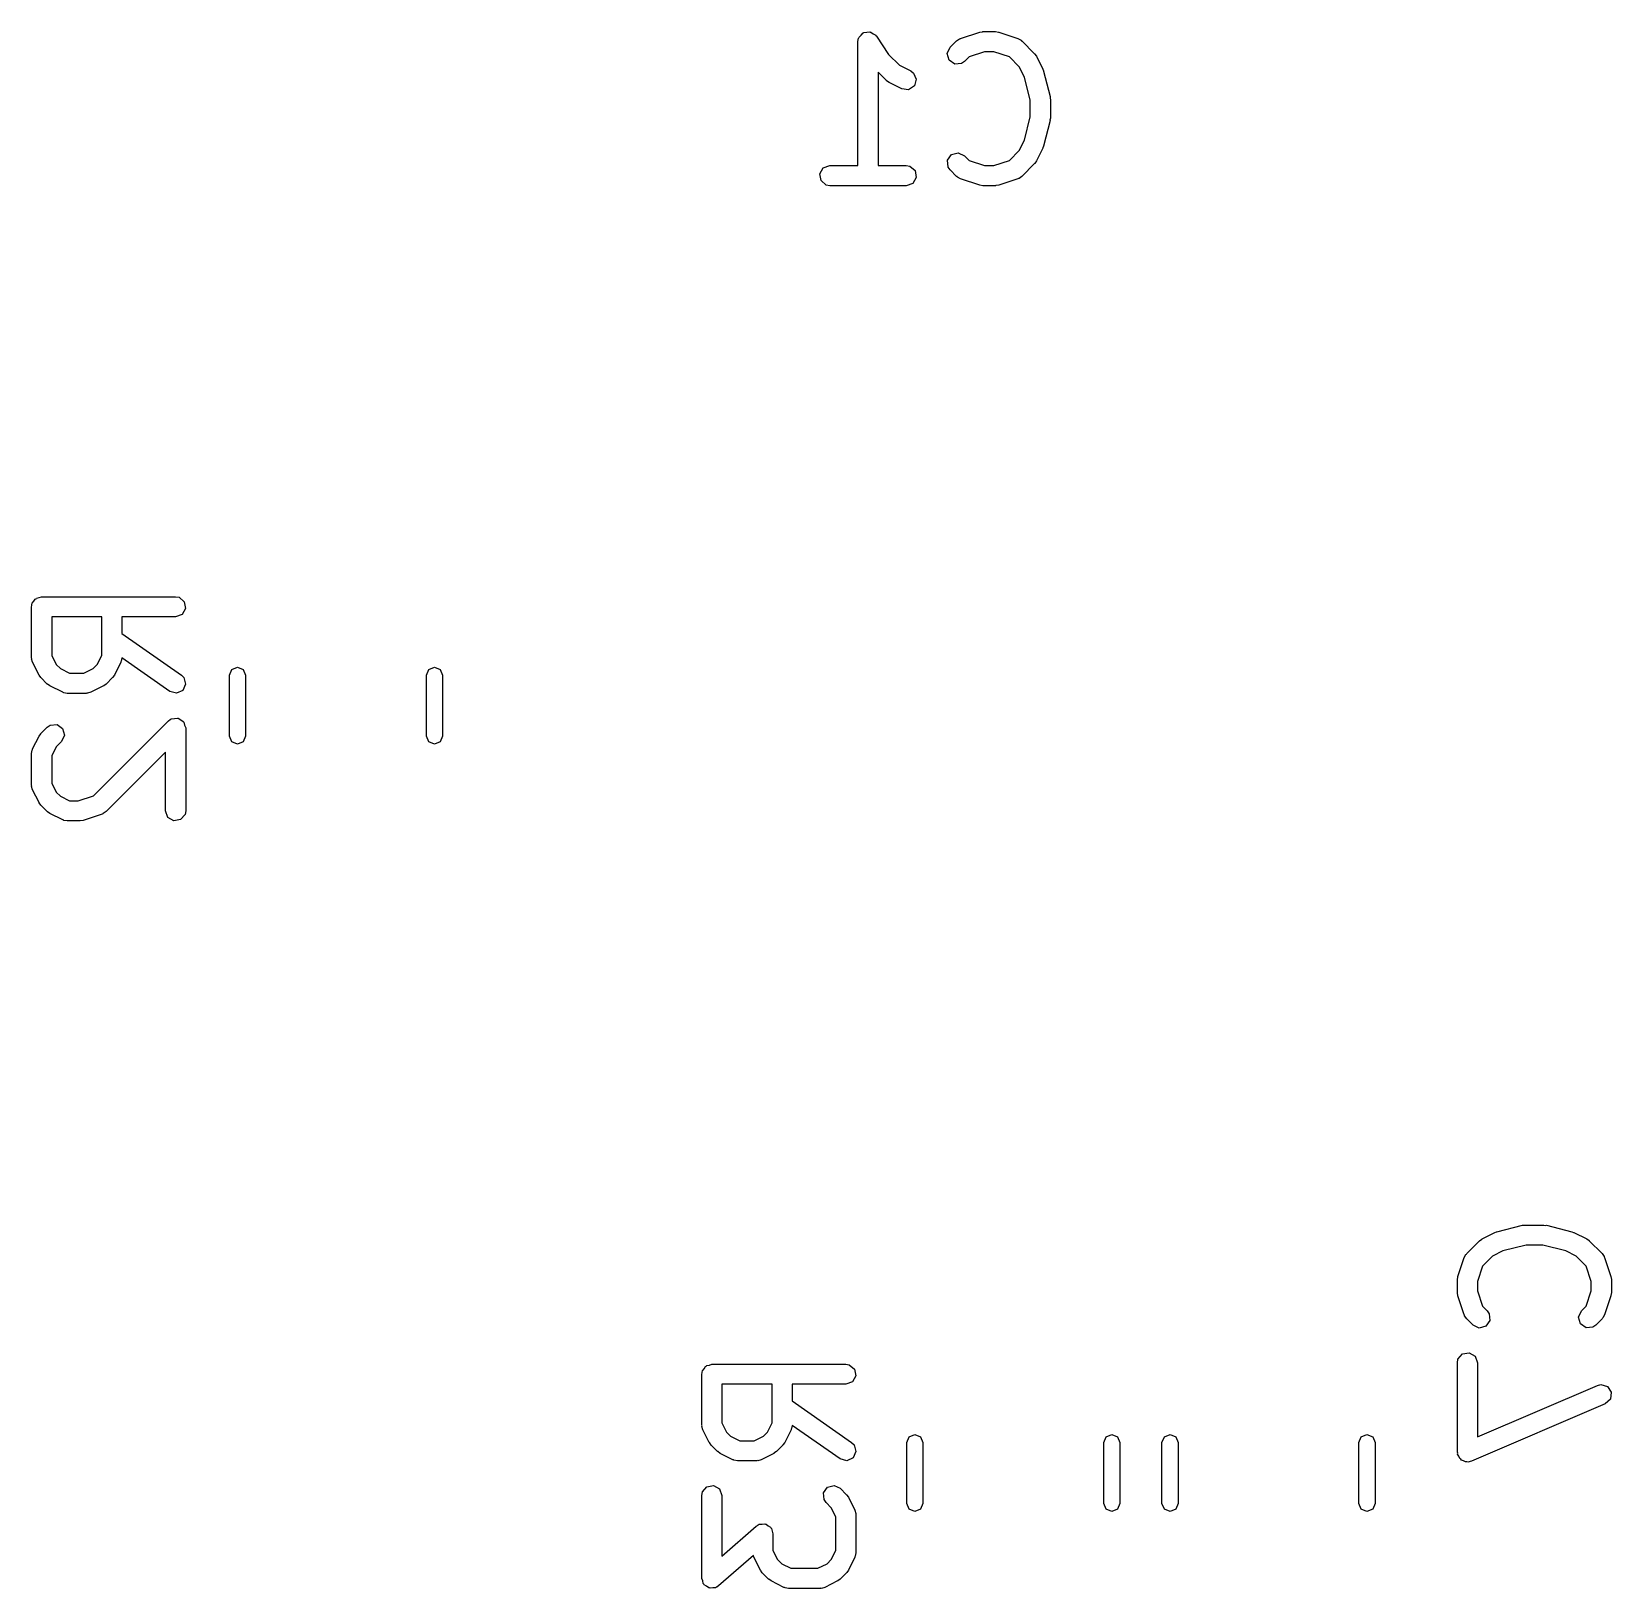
# Model space of a CAD drawing. Extents: x 0.08 to 1.3, y 0.29 to 2.11.
# Drawn here: x 0.8325 to 1.2968, y 0.2871 to 0.7446 of the extents above; entities that cross this region are included whole.
import ezdxf

# ---------------------------------------------------------------- set-up
doc = ezdxf.new("R2010")
doc.units = 0
doc.header["$MEASUREMENT"] = 0
doc.layers.add('BLACK', color=7, linetype='CONTINUOUS')

msp = doc.modelspace()

# ---------------------------------------------------------------- linework, layer by layer
at = {"layer": 'BLACK', "linetype": 'CONTINUOUS'}
for p, q in [((1.07565, 0.742739), (1.07567, 0.742908)), ((1.07567, 0.742908), (1.07629, 0.7435)), ((1.07629, 0.7435), (1.07684, 0.744156)), ((1.07684, 0.744156), (1.07701, 0.744186)), ((1.07701, 0.744186), (1.07713, 0.744303)), ((1.07713, 0.744303), (1.07798, 0.744358)), ((1.07798, 0.744358), (1.07883, 0.744507)), ((1.07883, 0.744507), (1.07897, 0.744422)), ((1.07897, 0.744422), (1.07914, 0.744433)), ((1.07914, 0.744433), (1.07983, 0.743926)), ((1.07983, 0.743926), (1.08058, 0.743497)), ((1.08058, 0.743497), (1.08063, 0.743338)), ((1.08063, 0.743338), (1.08077, 0.743237)), ((1.08077, 0.743237), (1.08436, 0.737856)), ((1.1055, 0.742526), (1.11113, 0.7444)), ((1.11113, 0.7444), (1.112, 0.74453)), ((1.112, 0.74453), (1.11206, 0.744552)), ((1.11206, 0.744552), (1.11581, 0.744552)), ((1.11581, 0.744552), (1.11668, 0.744399)), ((1.11668, 0.744399), (1.11674, 0.7444)), ((1.11674, 0.7444), (1.12237, 0.742526)), ((1.07536, 0.741599), (1.07554, 0.742609)), ((1.07536, 0.705182), (1.07536, 0.741599)), ((1.07554, 0.742609), (1.07565, 0.742739)), ((1.10162, 0.738107), (1.10247, 0.739937)), ((1.10247, 0.739937), (1.10435, 0.741812)), ((1.10435, 0.741812), (1.10519, 0.742401)), ((1.10519, 0.742401), (1.10536, 0.742416)), ((1.10536, 0.742416), (1.1055, 0.742526)), ((1.11254, 0.738646), (1.10803, 0.737144)), ((1.11533, 0.738646), (1.11254, 0.738646)), ((1.11984, 0.737144), (1.11533, 0.738646)), ((1.12237, 0.742526), (1.12327, 0.742037)), ((1.12327, 0.742037), (1.12336, 0.741887)), ((1.12336, 0.741887), (1.12352, 0.741812)), ((1.12352, 0.741812), (1.12727, 0.738063)), ((1.08436, 0.737856), (1.08756, 0.734652)), ((1.08756, 0.734652), (1.09088, 0.732992)), ((1.10214, 0.736156), (1.10162, 0.738107)), ((1.1038, 0.734997), (1.10214, 0.736156)), ((1.10581, 0.735174), (1.1038, 0.734997)), ((1.10665, 0.735762), (1.10581, 0.735174)), ((1.10803, 0.737144), (1.10665, 0.735762)), ((1.12276, 0.734226), (1.11984, 0.737144)), ((1.12427, 0.731195), (1.12276, 0.734226)), ((1.12727, 0.738063), (1.12778, 0.73734)), ((1.12778, 0.73734), (1.12783, 0.737295)), ((1.12783, 0.737295), (1.1297, 0.733546)), ((1.1297, 0.733546), (1.12985, 0.733057)), ((1.08373, 0.730137), (1.08127, 0.732596)), ((1.08127, 0.732596), (1.08127, 0.705182)), ((1.08378, 0.73011), (1.08373, 0.730137)), ((1.08449, 0.729584), (1.08378, 0.73011)), ((1.08824, 0.72771), (1.08449, 0.729584)), ((1.09088, 0.732992), (1.09171, 0.732381)), ((1.09171, 0.732381), (1.09251, 0.730527)), ((1.09251, 0.730527), (1.09194, 0.728591)), ((1.12598, 0.724363), (1.12427, 0.731195)), ((1.12985, 0.733057), (1.12992, 0.732941)), ((1.12992, 0.732941), (1.1318, 0.725442)), ((1.09025, 0.727479), (1.08824, 0.72771)), ((1.09194, 0.728591), (1.09025, 0.727479)), ((1.12598, 0.719466), (1.12598, 0.724363)), ((1.1318, 0.725442), (1.13184, 0.724854)), ((1.13184, 0.724854), (1.13189, 0.724726)), ((1.13189, 0.724726), (1.13189, 0.719102)), ((1.12427, 0.712633), (1.12598, 0.719466)), ((1.1318, 0.718386), (1.12992, 0.710887)), ((1.13189, 0.719102), (1.13178, 0.718522)), ((1.13178, 0.718522), (1.1318, 0.718386)), ((1.12276, 0.709602), (1.12427, 0.712633)), ((1.1297, 0.710282), (1.12783, 0.706533)), ((1.12972, 0.710421), (1.1297, 0.710282)), ((1.12992, 0.710887), (1.12972, 0.710421)), ((1.10171, 0.706743), (1.10287, 0.708397)), ((1.10189, 0.704731), (1.10171, 0.706743)), ((1.10287, 0.708397), (1.10482, 0.70892)), ((1.10482, 0.70892), (1.10665, 0.708067)), ((1.10665, 0.708067), (1.10803, 0.706685)), ((1.10803, 0.706685), (1.11254, 0.705182)), ((1.11533, 0.705182), (1.11984, 0.706685)), ((1.11984, 0.706685), (1.12276, 0.709602)), ((1.12727, 0.705765), (1.12352, 0.702016)), ((1.1273, 0.705824), (1.12727, 0.705765)), ((1.12783, 0.706533), (1.1273, 0.705824)), ((1.06416, 0.702742), (1.06517, 0.704491)), ((1.06451, 0.700753), (1.06416, 0.702742)), ((1.06517, 0.704491), (1.06707, 0.705182)), ((1.06707, 0.705182), (1.07536, 0.705182)), ((1.08127, 0.705182), (1.08956, 0.705182)), ((1.08956, 0.705182), (1.09057, 0.705004)), ((1.09057, 0.705004), (1.09212, 0.703705)), ((1.09247, 0.701716), (1.09146, 0.699967)), ((1.09212, 0.703705), (1.09247, 0.701716)), ((1.10247, 0.703891), (1.10189, 0.704731)), ((1.10435, 0.702016), (1.10247, 0.703891)), ((1.10451, 0.701941), (1.10435, 0.702016)), ((1.1046, 0.701791), (1.10451, 0.701941)), ((1.1055, 0.701303), (1.1046, 0.701791)), ((1.11113, 0.699428), (1.1055, 0.701303)), ((1.11254, 0.705182), (1.11533, 0.705182)), ((1.12237, 0.701303), (1.11674, 0.699428)), ((1.12251, 0.701412), (1.12237, 0.701303)), ((1.12268, 0.701428), (1.12251, 0.701412)), ((1.12352, 0.702016), (1.12268, 0.701428)), ((1.06606, 0.699454), (1.06451, 0.700753)), ((1.06707, 0.699276), (1.06606, 0.699454)), ((1.08956, 0.699276), (1.06707, 0.699276)), ((1.09146, 0.699967), (1.08956, 0.699276)), ((1.11119, 0.69943), (1.11113, 0.699428)), ((1.11206, 0.699276), (1.11119, 0.69943)), ((1.11581, 0.699276), (1.11206, 0.699276)), ((1.11587, 0.699298), (1.11581, 0.699276)), ((1.11674, 0.699428), (1.11587, 0.699298)), ((0.832527, 0.575559), (0.832594, 0.575942)), ((0.832572, 0.576072), (0.832637, 0.576185)), ((0.832594, 0.575942), (0.832572, 0.576072)), ((0.832637, 0.576185), (0.832705, 0.576569)), ((0.832705, 0.576569), (0.833198, 0.577156)), ((0.833198, 0.577156), (0.833582, 0.577821)), ((0.833582, 0.577821), (0.833832, 0.577912)), ((0.833832, 0.577912), (0.834003, 0.578116)), ((0.834003, 0.578116), (0.834759, 0.578249)), ((0.834759, 0.578249), (0.83548, 0.578512)), ((0.83548, 0.578512), (0.87485, 0.578512)), ((0.87485, 0.578512), (0.87586, 0.578334)), ((0.87586, 0.578334), (0.877407, 0.577035)), ((0.877407, 0.577035), (0.877758, 0.575046)), ((0.832527, 0.560561), (0.832527, 0.575559)), ((0.838432, 0.572606), (0.838432, 0.561258)), ((0.853149, 0.572606), (0.838432, 0.572606)), ((0.853149, 0.561258), (0.853149, 0.572606)), ((0.87485, 0.572606), (0.859055, 0.572606)), ((0.859055, 0.572606), (0.859055, 0.567722)), ((0.876748, 0.573297), (0.87485, 0.572606)), ((0.877758, 0.575046), (0.876748, 0.573297)), ((0.859055, 0.567722), (0.876543, 0.555481)), ((0.832587, 0.560395), (0.832527, 0.560561)), ((0.832546, 0.560223), (0.832587, 0.560395)), ((0.832839, 0.55924), (0.832546, 0.560223)), ((0.834713, 0.555491), (0.832839, 0.55924)), ((0.838432, 0.561258), (0.839781, 0.55856)), ((0.839781, 0.55856), (0.840978, 0.557363)), ((0.840978, 0.557363), (0.843676, 0.556014)), ((0.847906, 0.556014), (0.850603, 0.557363)), ((0.850603, 0.557363), (0.8518, 0.55856)), ((0.8518, 0.55856), (0.853149, 0.561258)), ((0.858743, 0.55924), (0.856868, 0.555491)), ((0.858763, 0.559416), (0.858743, 0.55924)), ((0.858877, 0.559551), (0.858763, 0.559416)), ((0.859047, 0.560519), (0.858877, 0.559551)), ((0.873156, 0.550643), (0.859047, 0.560519)), ((0.890701, 0.55544), (0.891393, 0.55711)), ((0.891393, 0.55711), (0.893063, 0.557802)), ((0.893063, 0.557802), (0.894733, 0.55711)), ((0.894733, 0.55711), (0.895425, 0.55544)), ((0.948575, 0.55544), (0.949267, 0.55711)), ((0.949267, 0.55711), (0.950937, 0.557802)), ((0.950937, 0.557802), (0.952607, 0.55711)), ((0.952607, 0.55711), (0.953299, 0.55544)), ((0.83476, 0.555446), (0.834713, 0.555491)), ((0.835266, 0.554723), (0.83476, 0.555446)), ((0.837141, 0.552849), (0.835266, 0.554723)), ((0.8372, 0.552821), (0.837141, 0.552849)), ((0.837909, 0.552295), (0.8372, 0.552821)), ((0.843676, 0.556014), (0.847906, 0.556014)), ((0.85444, 0.552849), (0.853717, 0.552342)), ((0.856315, 0.554723), (0.85444, 0.552849)), ((0.856342, 0.554782), (0.856315, 0.554723)), ((0.856868, 0.555491), (0.856342, 0.554782)), ((0.876543, 0.555481), (0.877268, 0.554756)), ((0.877791, 0.552805), (0.876938, 0.550974)), ((0.877268, 0.554756), (0.877791, 0.552805)), ((0.890701, 0.53756), (0.890701, 0.55544)), ((0.895425, 0.55544), (0.895425, 0.53756)), ((0.948575, 0.53756), (0.948575, 0.55544)), ((0.953299, 0.55544), (0.953299, 0.53756)), ((0.841658, 0.550421), (0.837909, 0.552295)), ((0.841833, 0.5504), (0.841658, 0.550421)), ((0.841969, 0.550287), (0.841833, 0.5504)), ((0.842979, 0.550109), (0.841969, 0.550287)), ((0.848603, 0.550109), (0.842979, 0.550109)), ((0.848769, 0.550169), (0.848603, 0.550109)), ((0.84894, 0.550128), (0.848769, 0.550169)), ((0.849923, 0.550421), (0.84894, 0.550128)), ((0.853673, 0.552295), (0.849923, 0.550421)), ((0.853717, 0.552342), (0.853673, 0.552295)), ((0.875107, 0.55012), (0.873156, 0.550643)), ((0.876938, 0.550974), (0.875107, 0.55012)), ((0.835266, 0.538277), (0.837141, 0.540151)), ((0.837141, 0.540151), (0.837981, 0.54074)), ((0.837981, 0.54074), (0.839993, 0.540916)), ((0.839993, 0.540916), (0.841648, 0.539757)), ((0.841648, 0.539757), (0.842171, 0.537806)), ((0.850757, 0.520022), (0.872762, 0.542026)), ((0.872762, 0.542026), (0.87329, 0.542396)), ((0.87329, 0.542396), (0.873373, 0.542495)), ((0.873373, 0.542495), (0.873452, 0.542509)), ((0.873452, 0.542509), (0.873602, 0.542614)), ((0.873602, 0.542614), (0.874487, 0.542692)), ((0.874487, 0.542692), (0.875362, 0.542846)), ((0.875362, 0.542846), (0.875479, 0.542779)), ((0.875479, 0.542779), (0.875614, 0.54279)), ((0.875614, 0.54279), (0.876342, 0.542281)), ((0.876342, 0.542281), (0.877112, 0.541836)), ((0.877112, 0.541836), (0.877158, 0.541709)), ((0.877158, 0.541709), (0.877268, 0.541632)), ((0.877268, 0.541632), (0.877498, 0.540773)), ((0.877498, 0.540773), (0.877802, 0.539938)), ((0.877802, 0.539938), (0.877802, 0.515566)), ((0.832839, 0.53376), (0.834713, 0.537509)), ((0.834713, 0.537509), (0.835239, 0.538218)), ((0.835239, 0.538218), (0.835266, 0.538277)), ((0.839781, 0.53444), (0.838432, 0.531742)), ((0.841317, 0.535976), (0.839781, 0.53444)), ((0.842171, 0.537806), (0.841317, 0.535976)), ((0.891393, 0.53589), (0.890701, 0.53756)), ((0.893063, 0.535198), (0.891393, 0.53589)), ((0.894733, 0.53589), (0.893063, 0.535198)), ((0.895425, 0.53756), (0.894733, 0.53589)), ((0.949267, 0.53589), (0.948575, 0.53756)), ((0.950937, 0.535198), (0.949267, 0.53589)), ((0.952607, 0.53589), (0.950937, 0.535198)), ((0.953299, 0.53756), (0.952607, 0.53589)), ((0.832527, 0.532439), (0.832705, 0.533449)), ((0.832527, 0.523065), (0.832527, 0.532439)), ((0.832705, 0.533449), (0.832818, 0.533584)), ((0.832818, 0.533584), (0.832839, 0.53376)), ((0.838432, 0.531742), (0.838432, 0.523762)), ((0.871897, 0.53281), (0.85444, 0.515353)), ((0.871897, 0.515566), (0.871897, 0.53281)), ((0.832587, 0.522899), (0.832527, 0.523065)), ((0.832546, 0.522728), (0.832587, 0.522899)), ((0.832839, 0.521745), (0.832546, 0.522728)), ((0.834713, 0.517995), (0.832839, 0.521745)), ((0.838432, 0.523762), (0.839781, 0.521065)), ((0.839781, 0.521065), (0.840978, 0.519868)), ((0.846249, 0.518519), (0.850757, 0.520022)), ((0.83476, 0.517951), (0.834713, 0.517995)), ((0.835266, 0.517228), (0.83476, 0.517951)), ((0.837141, 0.515353), (0.835266, 0.517228)), ((0.8372, 0.515326), (0.837141, 0.515353)), ((0.837909, 0.5148), (0.8372, 0.515326)), ((0.840978, 0.519868), (0.843676, 0.518519)), ((0.843676, 0.518519), (0.846249, 0.518519)), ((0.85444, 0.515353), (0.8536, 0.514765)), ((0.872588, 0.513668), (0.871897, 0.515566)), ((0.877802, 0.515566), (0.877624, 0.514556)), ((0.841658, 0.512925), (0.837909, 0.5148)), ((0.841833, 0.512905), (0.841658, 0.512925)), ((0.841969, 0.512792), (0.841833, 0.512905)), ((0.842979, 0.512614), (0.841969, 0.512792)), ((0.846728, 0.512614), (0.842979, 0.512614)), ((0.846789, 0.512636), (0.846728, 0.512614)), ((0.847662, 0.512765), (0.846789, 0.512636)), ((0.853286, 0.51464), (0.847662, 0.512765)), ((0.853424, 0.51475), (0.853286, 0.51464)), ((0.8536, 0.514765), (0.853424, 0.51475)), ((0.874337, 0.512658), (0.872588, 0.513668)), ((0.876326, 0.513009), (0.874337, 0.512658)), ((0.877624, 0.514556), (0.876326, 0.513009)), ((1.25874, 0.389825), (1.26249, 0.3917)), ((1.26249, 0.3917), (1.26298, 0.391845)), ((1.26298, 0.391845), (1.2631, 0.391923)), ((1.2631, 0.391923), (1.2706, 0.393798)), ((1.2706, 0.393798), (1.27118, 0.39384)), ((1.27118, 0.39384), (1.27131, 0.393886)), ((1.27131, 0.393886), (1.27694, 0.393886)), ((1.27694, 0.393886), (1.27752, 0.393784)), ((1.27752, 0.393784), (1.27765, 0.393798)), ((1.27765, 0.393798), (1.28515, 0.391923)), ((1.28515, 0.391923), (1.28562, 0.391716)), ((1.28562, 0.391716), (1.28576, 0.3917)), ((1.28576, 0.3917), (1.28951, 0.389825)), ((1.254, 0.38527), (1.25415, 0.385363)), ((1.25415, 0.385363), (1.25423, 0.385522)), ((1.25423, 0.385522), (1.25798, 0.389272)), ((1.25798, 0.389272), (1.2587, 0.389778)), ((1.2587, 0.389778), (1.25874, 0.389825)), ((1.26484, 0.386273), (1.26181, 0.384757)), ((1.27168, 0.387981), (1.26484, 0.386273)), ((1.27657, 0.387981), (1.27168, 0.387981)), ((1.28341, 0.386273), (1.27657, 0.387981)), ((1.28644, 0.384757), (1.28341, 0.386273)), ((1.28951, 0.389825), (1.29022, 0.389299)), ((1.29022, 0.389299), (1.29027, 0.389272)), ((1.29027, 0.389272), (1.29402, 0.385522)), ((1.29402, 0.385522), (1.29461, 0.384682)), ((1.25164, 0.378744), (1.25351, 0.384368)), ((1.25351, 0.384368), (1.254, 0.38527)), ((1.2589, 0.38184), (1.25739, 0.377331)), ((1.26181, 0.384757), (1.2589, 0.38184)), ((1.28935, 0.38184), (1.28644, 0.384757)), ((1.29086, 0.377331), (1.28935, 0.38184)), ((1.29461, 0.384682), (1.29463, 0.384507)), ((1.29463, 0.384507), (1.29474, 0.384368)), ((1.29474, 0.384368), (1.29661, 0.378744)), ((1.25149, 0.37781), (1.25164, 0.37868)), ((1.25149, 0.374061), (1.25149, 0.37781)), ((1.25164, 0.37868), (1.25164, 0.378744)), ((1.25739, 0.377331), (1.25739, 0.37454)), ((1.29086, 0.37454), (1.29086, 0.377331)), ((1.29661, 0.378744), (1.29674, 0.377871)), ((1.29674, 0.377871), (1.29676, 0.37781)), ((1.29676, 0.37781), (1.29676, 0.374061)), ((1.25151, 0.374), (1.25149, 0.374061)), ((1.25164, 0.373127), (1.25151, 0.374)), ((1.25351, 0.367503), (1.25164, 0.373127)), ((1.25739, 0.37454), (1.2589, 0.370031)), ((1.28935, 0.370031), (1.29086, 0.37454)), ((1.29661, 0.373127), (1.29474, 0.367503)), ((1.29676, 0.374061), (1.29661, 0.373191)), ((1.29661, 0.373191), (1.29661, 0.373127)), ((1.25362, 0.367364), (1.25351, 0.367503)), ((1.25364, 0.367189), (1.25362, 0.367364)), ((1.25423, 0.366349), (1.25364, 0.367189)), ((1.2589, 0.370031), (1.26028, 0.36865)), ((1.26028, 0.36865), (1.26087, 0.36781)), ((1.26087, 0.36781), (1.26104, 0.365797)), ((1.28712, 0.366819), (1.28797, 0.36865)), ((1.28764, 0.364868), (1.28712, 0.366819)), ((1.28797, 0.36865), (1.28935, 0.370031)), ((1.29474, 0.367503), (1.29425, 0.366601)), ((1.2561, 0.364474), (1.25423, 0.366349)), ((1.25793, 0.36362), (1.2561, 0.364474)), ((1.25988, 0.364143), (1.25793, 0.36362)), ((1.26104, 0.365797), (1.25988, 0.364143)), ((1.2893, 0.363709), (1.28764, 0.364868)), ((1.29131, 0.363886), (1.2893, 0.363709)), ((1.29215, 0.364474), (1.29131, 0.363886)), ((1.29402, 0.366349), (1.29215, 0.364474)), ((1.2941, 0.366509), (1.29402, 0.366349)), ((1.29425, 0.366601), (1.2941, 0.366509)), ((1.03172, 0.352749), (1.03244, 0.353012)), ((1.03244, 0.353012), (1.07181, 0.353012)), ((1.07181, 0.353012), (1.07282, 0.352834)), ((1.07282, 0.352834), (1.07437, 0.351535)), ((1.25149, 0.353438), (1.25167, 0.354448)), ((1.25149, 0.327192), (1.25149, 0.353438)), ((1.25167, 0.354448), (1.25296, 0.355995)), ((1.25296, 0.355995), (1.25495, 0.356346)), ((1.25495, 0.356346), (1.2567, 0.355336)), ((1.2567, 0.355336), (1.25739, 0.353438)), ((1.25739, 0.353438), (1.25739, 0.33167)), ((1.02949, 0.350059), (1.02956, 0.350442)), ((1.02949, 0.335061), (1.02949, 0.350059)), ((1.02953, 0.350572), (1.0296, 0.350685)), ((1.02956, 0.350442), (1.02953, 0.350572)), ((1.0296, 0.350685), (1.02967, 0.351069)), ((1.02967, 0.351069), (1.03016, 0.351656)), ((1.03016, 0.351656), (1.03054, 0.352321)), ((1.03054, 0.352321), (1.03079, 0.352412)), ((1.03079, 0.352412), (1.03096, 0.352616)), ((1.03096, 0.352616), (1.03172, 0.352749)), ((1.07472, 0.349546), (1.07371, 0.347797)), ((1.07437, 0.351535), (1.07472, 0.349546)), ((1.03539, 0.347106), (1.03539, 0.335758)), ((1.05011, 0.347106), (1.03539, 0.347106)), ((1.05011, 0.335758), (1.05011, 0.347106)), ((1.07181, 0.347106), (1.05602, 0.347106)), ((1.05602, 0.347106), (1.05602, 0.342222)), ((1.07371, 0.347797), (1.07181, 0.347106)), ((1.25739, 0.33167), (1.29265, 0.346779)), ((1.29265, 0.346779), (1.29365, 0.347013)), ((1.29365, 0.347013), (1.29558, 0.346429)), ((1.29558, 0.346429), (1.29669, 0.344739)), ((1.29669, 0.344739), (1.29645, 0.342733)), ((1.05602, 0.342222), (1.0735, 0.329981)), ((1.29497, 0.34135), (1.2556, 0.324478)), ((1.29645, 0.342733), (1.29497, 0.34135)), ((1.02955, 0.334895), (1.02949, 0.335061)), ((1.02951, 0.334723), (1.02955, 0.334895)), ((1.0298, 0.33374), (1.02951, 0.334723)), ((1.03539, 0.335758), (1.03674, 0.33306)), ((1.04876, 0.33306), (1.05011, 0.335758)), ((1.05601, 0.335019), (1.05584, 0.334051)), ((1.07012, 0.325143), (1.05601, 0.335019)), ((1.03167, 0.329991), (1.0298, 0.33374)), ((1.03172, 0.329946), (1.03167, 0.329991)), ((1.03223, 0.329223), (1.03172, 0.329946)), ((1.03674, 0.33306), (1.03794, 0.331863)), ((1.03794, 0.331863), (1.04064, 0.330514)), ((1.04064, 0.330514), (1.04487, 0.330514)), ((1.04487, 0.330514), (1.04756, 0.331863)), ((1.04756, 0.331863), (1.04876, 0.33306)), ((1.05383, 0.329991), (1.0533, 0.329282)), ((1.0557, 0.33374), (1.05383, 0.329991)), ((1.05572, 0.333916), (1.0557, 0.33374)), ((1.05584, 0.334051), (1.05572, 0.333916)), ((1.0735, 0.329981), (1.07423, 0.329256)), ((1.0897, 0.32994), (1.09039, 0.33161)), ((1.0897, 0.31206), (1.0897, 0.32994)), ((1.09039, 0.33161), (1.09206, 0.332302)), ((1.09206, 0.332302), (1.09373, 0.33161)), ((1.09373, 0.33161), (1.09443, 0.32994)), ((1.09443, 0.32994), (1.09443, 0.31206)), ((1.14757, 0.32994), (1.14827, 0.33161)), ((1.14757, 0.31206), (1.14757, 0.32994)), ((1.14827, 0.33161), (1.14994, 0.332302)), ((1.14994, 0.332302), (1.15161, 0.33161)), ((1.15161, 0.33161), (1.1523, 0.32994)), ((1.1523, 0.32994), (1.1523, 0.31206)), ((1.1647, 0.32994), (1.16539, 0.33161)), ((1.1647, 0.31206), (1.1647, 0.32994)), ((1.16539, 0.33161), (1.16706, 0.332302)), ((1.16706, 0.332302), (1.16873, 0.33161)), ((1.16873, 0.33161), (1.16943, 0.32994)), ((1.16943, 0.32994), (1.16943, 0.31206)), ((1.22257, 0.32994), (1.22327, 0.33161)), ((1.22257, 0.31206), (1.22257, 0.32994)), ((1.22327, 0.33161), (1.22494, 0.332302)), ((1.22494, 0.332302), (1.22661, 0.33161)), ((1.22661, 0.33161), (1.2273, 0.32994)), ((1.2273, 0.32994), (1.2273, 0.31206)), ((1.0341, 0.327349), (1.03223, 0.329223)), ((1.03416, 0.327321), (1.0341, 0.327349)), ((1.03487, 0.326795), (1.03416, 0.327321)), ((1.03862, 0.324921), (1.03487, 0.326795)), ((1.05063, 0.326795), (1.04688, 0.324921)), ((1.05068, 0.326842), (1.05063, 0.326795)), ((1.0514, 0.327349), (1.05068, 0.326842)), ((1.05328, 0.329223), (1.0514, 0.327349)), ((1.0533, 0.329282), (1.05328, 0.329223)), ((1.07207, 0.32462), (1.07012, 0.325143)), ((1.0739, 0.325474), (1.07207, 0.32462)), ((1.07475, 0.327305), (1.0739, 0.325474)), ((1.07423, 0.329256), (1.07475, 0.327305)), ((1.25161, 0.326864), (1.25149, 0.327192)), ((1.25157, 0.326517), (1.25161, 0.326864)), ((1.25194, 0.325941), (1.25157, 0.326517)), ((1.25218, 0.325294), (1.25194, 0.325941)), ((1.25248, 0.325119), (1.25218, 0.325294)), ((1.25267, 0.324827), (1.25248, 0.325119)), ((1.03879, 0.3249), (1.03862, 0.324921)), ((1.03893, 0.324787), (1.03879, 0.3249)), ((1.03994, 0.324609), (1.03893, 0.324787)), ((1.04556, 0.324609), (1.03994, 0.324609)), ((1.04573, 0.324669), (1.04556, 0.324609)), ((1.0459, 0.324628), (1.04573, 0.324669)), ((1.04688, 0.324921), (1.0459, 0.324628)), ((1.25333, 0.324628), (1.25267, 0.324827)), ((1.25393, 0.324284), (1.25333, 0.324628)), ((1.25427, 0.324344), (1.25393, 0.324284)), ((1.2546, 0.324243), (1.25427, 0.324344)), ((1.2556, 0.324478), (1.2546, 0.324243)), ((1.02967, 0.315448), (1.03096, 0.316995)), ((1.03096, 0.316995), (1.03295, 0.317346)), ((1.03295, 0.317346), (1.0347, 0.316336)), ((1.0347, 0.316336), (1.03539, 0.314438)), ((1.06521, 0.315203), (1.06637, 0.316857)), ((1.06637, 0.316857), (1.06832, 0.31738)), ((1.06832, 0.31738), (1.07015, 0.316526)), ((1.07015, 0.316526), (1.07202, 0.314651)), ((1.02949, 0.314438), (1.02967, 0.315448)), ((1.02949, 0.290066), (1.02949, 0.314438)), ((1.03539, 0.314438), (1.03539, 0.296574)), ((1.06538, 0.31319), (1.06521, 0.315203)), ((1.06597, 0.31235), (1.06538, 0.31319)), ((1.06751, 0.310814), (1.06597, 0.31235)), ((1.07202, 0.314651), (1.07253, 0.313928)), ((1.07253, 0.313928), (1.07258, 0.313884)), ((1.07258, 0.313884), (1.07445, 0.310135)), ((1.09039, 0.31039), (1.0897, 0.31206)), ((1.09443, 0.31206), (1.09373, 0.31039)), ((1.14827, 0.31039), (1.14757, 0.31206)), ((1.1523, 0.31206), (1.15161, 0.31039)), ((1.16539, 0.31039), (1.1647, 0.31206)), ((1.16943, 0.31206), (1.16873, 0.31039)), ((1.22327, 0.31039), (1.22257, 0.31206)), ((1.2273, 0.31206), (1.22661, 0.31039)), ((1.06886, 0.308117), (1.06751, 0.310814)), ((1.06886, 0.298262), (1.06886, 0.308117)), ((1.07445, 0.310135), (1.07474, 0.309152)), ((1.07474, 0.309152), (1.0747, 0.30898)), ((1.0747, 0.30898), (1.07476, 0.308814)), ((1.07476, 0.308814), (1.07476, 0.297565)), ((1.09206, 0.309698), (1.09039, 0.31039)), ((1.09373, 0.31039), (1.09206, 0.309698)), ((1.14994, 0.309698), (1.14827, 0.31039)), ((1.15161, 0.31039), (1.14994, 0.309698)), ((1.16706, 0.309698), (1.16539, 0.31039)), ((1.16873, 0.31039), (1.16706, 0.309698)), ((1.22494, 0.309698), (1.22327, 0.31039)), ((1.22661, 0.31039), (1.22494, 0.309698)), ((1.03539, 0.296574), (1.04549, 0.305412)), ((1.04549, 0.305412), (1.04587, 0.305642)), ((1.04587, 0.305642), (1.04596, 0.305747)), ((1.04596, 0.305747), (1.04608, 0.305768)), ((1.04608, 0.305768), (1.04637, 0.305943)), ((1.04637, 0.305943), (1.04717, 0.305959)), ((1.04717, 0.305959), (1.04795, 0.306098)), ((1.04795, 0.306098), (1.04816, 0.30598)), ((1.04816, 0.30598), (1.04839, 0.305985)), ((1.04839, 0.305985), (1.04901, 0.305486)), ((1.04901, 0.305486), (1.0497, 0.305088)), ((1.0497, 0.305088), (1.04978, 0.304866)), ((1.04978, 0.304866), (1.04996, 0.304719)), ((1.04996, 0.304719), (1.05012, 0.303938)), ((1.05012, 0.303938), (1.05039, 0.30319)), ((1.05039, 0.30319), (1.05039, 0.298262)), ((1.05039, 0.298262), (1.05174, 0.295565)), ((1.06751, 0.295565), (1.06886, 0.298262)), ((1.07476, 0.297565), (1.07458, 0.296555)), ((1.04463, 0.296809), (1.03438, 0.287844)), ((1.0448, 0.296245), (1.04463, 0.296809)), ((1.04667, 0.292495), (1.0448, 0.296245)), ((1.04672, 0.292451), (1.04667, 0.292495)), ((1.05174, 0.295565), (1.05294, 0.294368)), ((1.05294, 0.294368), (1.05563, 0.293019)), ((1.05563, 0.293019), (1.06361, 0.293019)), ((1.06361, 0.293019), (1.06631, 0.294368)), ((1.06631, 0.294368), (1.06751, 0.295565)), ((1.07258, 0.292495), (1.07205, 0.291786)), ((1.07445, 0.296245), (1.07258, 0.292495)), ((1.07447, 0.29642), (1.07445, 0.296245)), ((1.07458, 0.296555), (1.07447, 0.29642)), ((1.02976, 0.289318), (1.02949, 0.290066)), ((1.02991, 0.288537), (1.02976, 0.289318)), ((1.0301, 0.28839), (1.02991, 0.288537)), ((1.03018, 0.288168), (1.0301, 0.28839)), ((1.03087, 0.28777), (1.03018, 0.288168)), ((1.03438, 0.287844), (1.034, 0.287614)), ((1.04723, 0.291728), (1.04672, 0.292451)), ((1.0491, 0.289853), (1.04723, 0.291728)), ((1.04916, 0.289826), (1.0491, 0.289853)), ((1.04987, 0.2893), (1.04916, 0.289826)), ((1.05362, 0.287425), (1.04987, 0.2893)), ((1.06938, 0.2893), (1.06563, 0.287425)), ((1.06943, 0.289347), (1.06938, 0.2893)), ((1.07015, 0.289853), (1.06943, 0.289347)), ((1.07202, 0.291728), (1.07015, 0.289853)), ((1.07205, 0.291786), (1.07202, 0.291728)), ((1.03149, 0.287271), (1.03087, 0.28777)), ((1.03172, 0.287276), (1.03149, 0.287271)), ((1.03193, 0.287158), (1.03172, 0.287276)), ((1.03271, 0.287297), (1.03193, 0.287158)), ((1.03351, 0.287313), (1.03271, 0.287297)), ((1.0338, 0.287488), (1.03351, 0.287313)), ((1.03392, 0.287509), (1.0338, 0.287488)), ((1.034, 0.287614), (1.03392, 0.287509)), ((1.05379, 0.287405), (1.05362, 0.287425)), ((1.05393, 0.287292), (1.05379, 0.287405)), ((1.05494, 0.287114), (1.05393, 0.287292)), ((1.06431, 0.287114), (1.05494, 0.287114)), ((1.06448, 0.287174), (1.06431, 0.287114)), ((1.06465, 0.287133), (1.06448, 0.287174)), ((1.06563, 0.287425), (1.06465, 0.287133))]:
    msp.add_line(p, q, dxfattribs=at)

doc.saveas('drawing.dxf')
